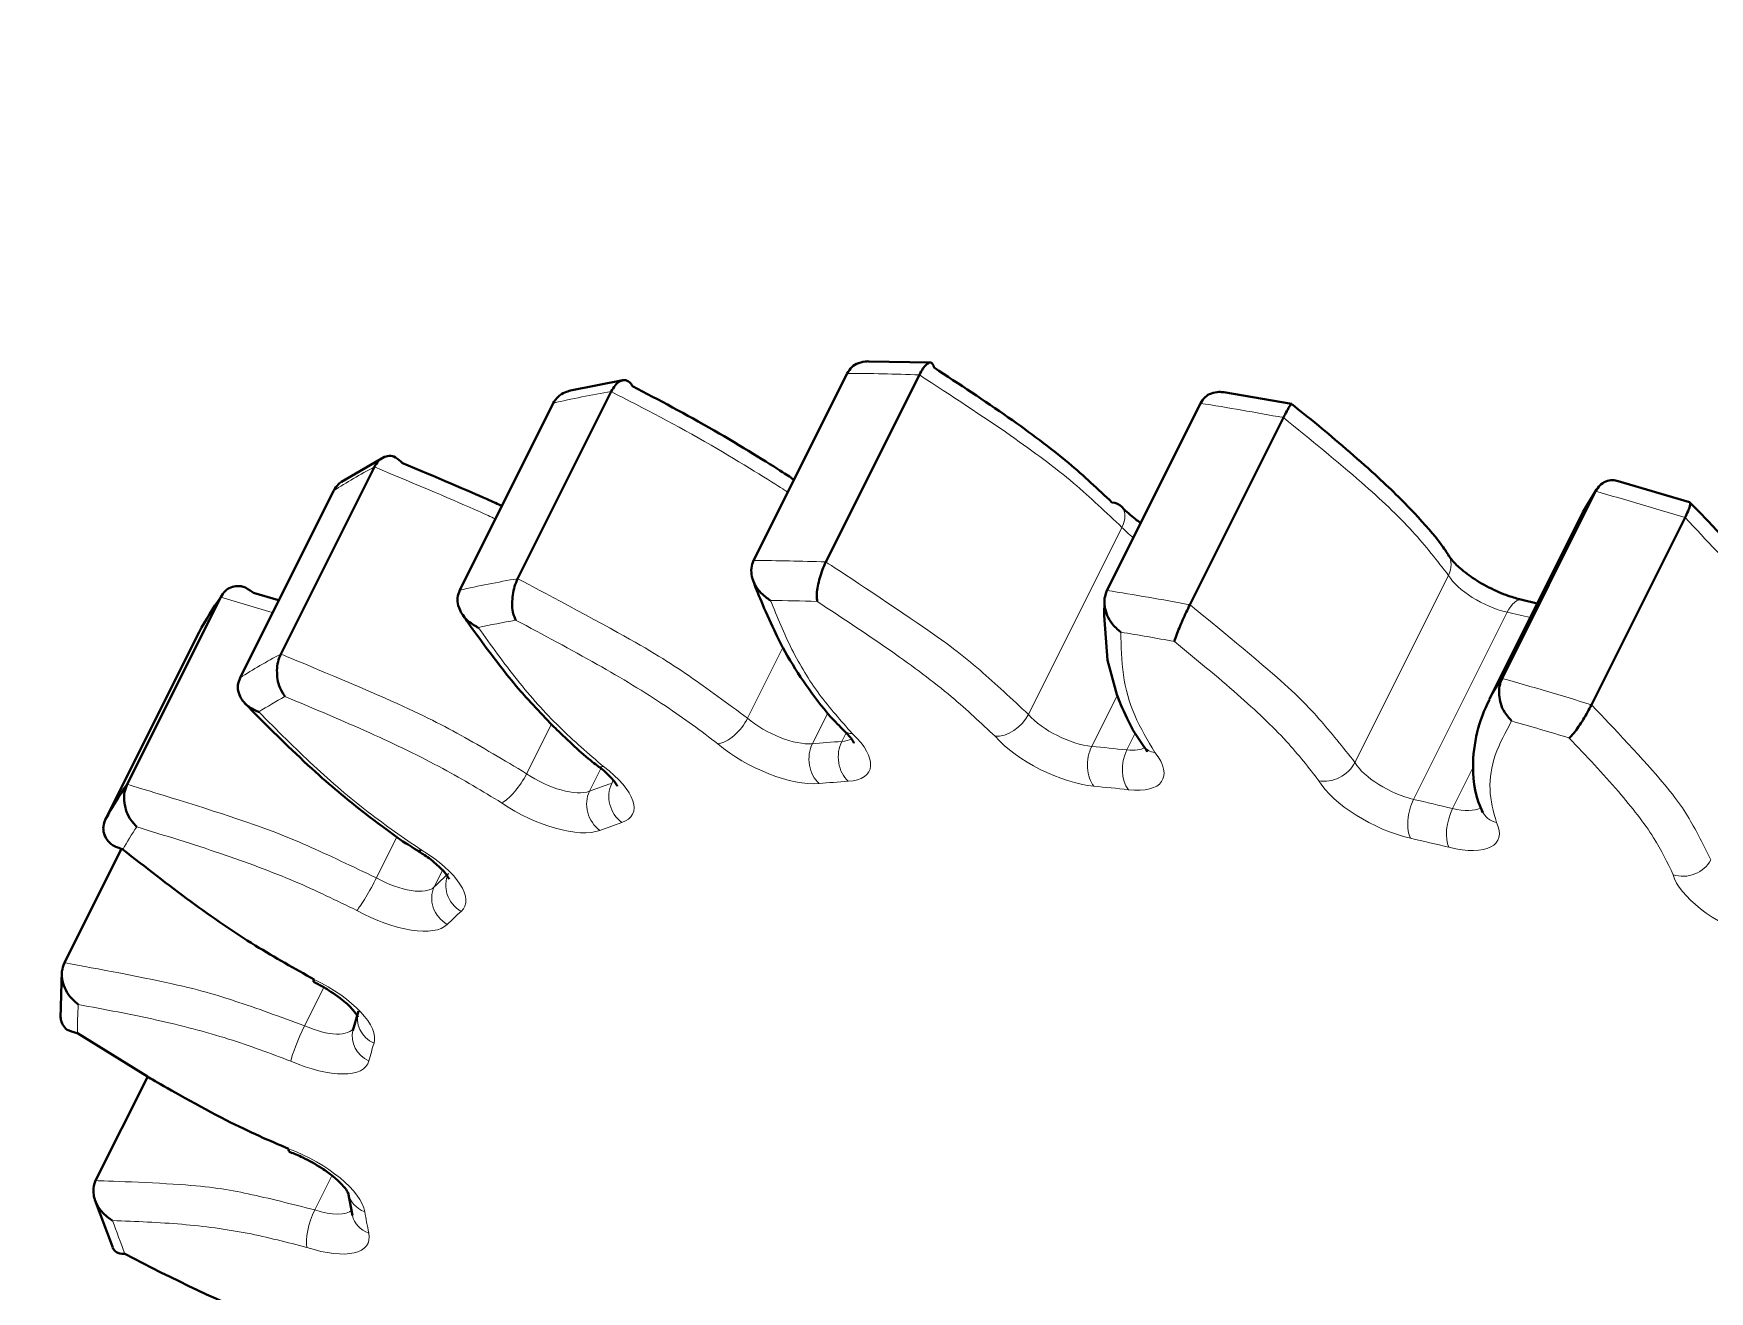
# Model space of a CAD drawing. Header units: inches. Extents: x 0 to 11, y 0 to 8.5.
# Drawn here: x 3.7422 to 3.8885, y 5.534 to 5.6438 of the extents above; entities that cross this region are included whole.
import ezdxf

# ---------------------------------------------------------------- set-up
doc = ezdxf.new("R2010")
doc.units = ezdxf.units.IN
doc.header["$LTSCALE"] = 0.5
doc.header["$MEASUREMENT"] = 0
doc.linetypes.add('ONS_PHANTOM', pattern=[0.49999999999999994, 0.25, -0.05, 0.05, -0.05, 0.05, -0.05])
for name, color, linetype, lineweight in [('EXPLODE_LINES', 7, 'ONS_PHANTOM', 13), ('TANGENT_LINES', 7, 'Continuous', 15), ('Visible', 7, 'Continuous', 40)]:
    doc.layers.add(name, color=color, linetype=linetype, lineweight=lineweight)

msp = doc.modelspace()

# ---------------------------------------------------------------- linework, layer by layer
at = {"layer": 'EXPLODE_LINES'}
msp.add_line((3.680333635803833, 5.466133202560358), (3.923802710029219, 5.953071351011131), dxfattribs=at)
at = {"layer": 'TANGENT_LINES'}
for p, q in [((3.837243021091065, 5.600696872837627), (3.829078055281788, 5.584366941219072)), ((3.865744887737464, 5.596505563970325), (3.857579921928187, 5.580175632351771)), ((3.763048744789748, 5.593279802483633), (3.758567043307984, 5.59460673975767)), ((3.862705979818173, 5.576960754532806), (3.870870945627451, 5.59329068615136)), ((3.807651525557808, 5.590208383415294), (3.804565453234289, 5.584036238768254)), ((3.869293831931239, 5.585641155924241), (3.870424380298624, 5.587516031488888)), ((3.834604509577656, 5.581579904784522), (3.836859862035423, 5.586090609700054)), ((3.810215184441181, 5.581816797362597), (3.811555548144586, 5.584497524769407)), ((3.787431408698773, 5.583520365182514), (3.785271280008065, 5.579200107801095)), ((3.81315838315853, 5.58276494655295), (3.812783148499497, 5.582014477234883)), ((3.838392029376125, 5.582725310923608), (3.837664446540285, 5.581270145251929)), ((3.790760987012044, 5.57765955348399), (3.791759585211839, 5.57965674988358)), ((3.792840645367269, 5.578619631550903), (3.792708209725277, 5.578354760266919)), ((3.867912558944007, 5.579775302782502), (3.866104451668626, 5.576159088231742)), ((3.773951202434761, 5.573677404959475), (3.772163026014129, 5.570101052118211)), ((3.777217431982996, 5.569316634715913), (3.777939738662713, 5.570761248075346)), ((3.767575227210236, 5.560549803100285), (3.765897993843039, 5.55719533636589)), ((3.768275682212698, 5.544100794710224), (3.76679033836835, 5.541130107021528))]:
    msp.add_line(p, q, dxfattribs=at)
for centre, major_axis, ratio, start_param, end_param in [((3.916798912643274, 5.510516682202664), (0.1605177369562349, -0.08025886847811749), 0.4082482904638632, 2.407633025682119, 2.456351327985231), ((3.916798912643274, 5.510516682202664), (0.1605177369562349, -0.08025886847811749), 0.4082482904638632, 2.632032500938536, 2.680750803241647), ((3.916798912643274, 5.510516682202664), (0.1605177369562349, -0.08025886847811749), 0.4082482904638632, 2.183233550425709, 2.231951852728817), ((3.916798912643274, 5.510516682202664), (0.1605177369562349, -0.08025886847811749), 0.4082482904638632, 2.856431976194951, 2.905150278498059), ((3.916798912643274, 5.510516682202664), (0.1605177369562349, -0.08025886847811749), 0.4082482904638632, 1.958834075169293, 2.007552377472405), ((3.835347578861235, 5.600832352611523), (-0.001872569059629679, -0.001656346919252614), 0.6411725944351974, 2.131746733512354, 3.13342094512748), ((3.863614127367812, 5.59695741030604), (-0.002147224838610203, -0.00128040052032768), 0.7696896202820867, 2.26460290176494, 3.172440587728379), ((3.907613326107838, 5.492145509131791), (0.1582816689787351, -0.07914083448936758), 0.4082482904638632, 2.416057483666517, 2.447926870000849), ((3.916798912643274, 5.510516682202664), (0.1364400764128, -0.06822003820640003), 0.4082482904638631, 2.092990088321178, 2.108262237877032), ((3.907613326107838, 5.492145509131791), (0.1582816689787351, -0.07914083448936758), 0.4082482904638632, 2.640456958922932, 2.672326345257267), ((3.907613326107838, 5.492145509131791), (0.1582816689787351, -0.07914083448936758), 0.4082482904638632, 2.191658008410104, 2.223527394744437), ((3.907613326107838, 5.492145509131791), (0.1582816689787351, -0.07914083448936758), 0.4082482904638632, 2.864856434179347, 2.896725820513679), ((3.827182613051957, 5.584502420992968), (-0.001872569059629672, -0.001656346919252619), 0.6411725944351805, 0.5609504067173015, 2.131746733511652), ((3.832447671979644, 5.58412609246032), (0.003975163091728432, -0.001987581545864217), 0.4082482904638632, 10.21685356762963, 11.75743967390288), ((3.803000374532362, 5.583848558458754), (-0.001631852185801354, -0.001893953126055485), 0.4805044973997258, 0.4842102810029299, 2.055006607798174), ((3.80734776716846, 5.584369886871476), (0.003975163091728432, -0.001987581545864217), 0.4082482904638632, 10.441253042886, 11.98183914915924), ((3.907613326107838, 5.492145509131791), (0.1582816689787351, -0.07914083448936758), 0.4082482904638632, 1.96725853315369, 1.999127919488024), ((3.809990548510772, 5.584573326119988), (0.003975163091728432, -0.001987581545864217), 0.4082482904638632, 11.9561006013031, 12.31027988797911), ((3.835596759790005, 5.583807308125824), (0.003975163091728432, -0.001987581545864217), 0.4082482904638632, 11.73170112604666, 12.32309414618487), ((3.855449161558535, 5.580627478687485), (-0.002147224838610257, -0.001280400520327588), 0.7696896202820851, 0.6938065749694631, 2.264602901764611), ((3.861367874738204, 5.579372363893503), (0.003975163091728432, -0.001987581545864217), 0.4082482904638632, 9.992454092373071, 11.53304019864631), ((3.784115044415354, 5.578698678482602), (-0.001416856732558006, -0.002059737119004524), 0.2957418984526031, 0.441576462438969, 2.012372789234026), ((3.78732677433996, 5.580091522257203), (0.003975163091728432, -0.001987581545864217), 0.4082482904638632, 10.66565251814244, 12.20623862441551), ((3.907613326107838, 5.49214550913179), (0.1342040084353002, -0.06710200421765011), 0.4082482904638631, 2.531322640533912, 2.55706118838985), ((3.907613326107838, 5.49214550913179), (0.1342040084353002, -0.06710200421765011), 0.4082482904638631, 2.306923165277499, 2.332661713133437), ((3.864865360604358, 5.578547341153659), (0.003975163091728432, -0.001987581545864217), 0.4082482904638632, 11.50730165079034, 12.30864102008286), ((3.907613326107838, 5.492145509131791), (0.1582816689787351, -0.07914083448936758), 0.4082482904638632, 3.089255909435761, 3.12112529577009), ((3.907613326107838, 5.49214550913179), (0.1342040084353002, -0.06710200421765011), 0.4082482904638631, 2.755722115790326, 2.781460663646263), ((3.907613326107837, 5.49214550913179), (0.1342040084353002, -0.06710200421765011), 0.4082482904638631, 2.082523690021076, 2.108262237877018), ((3.886382617279147, 5.572418037329852), (-0.002418858768263019, -0.0006317612359088779), 0.8596111946240678, 0.9256312558954777, 2.496427582691369), ((3.771473612011274, 5.56931101755054), (-0.001213587373971287, -0.002185681972688955), 0.09614956580643975, 0.4226169373794885, 1.993413264174659), ((3.77338862967495, 5.571505533684153), (0.003975163091728432, -0.001987581545864217), 0.4082482904638632, 10.89005199339866, 12.43063809967201), ((3.907613326107838, 5.49214550913179), (0.1342040084353002, -0.06710200421765011), 0.4082482904638631, 2.980121591046736, 3.005860138902673), ((3.907613326107838, 5.492145509131791), (0.1582816689787351, -0.07914083448936758), 0.4082482904638632, 9.596840691871758, 9.628710078206087), ((3.766232249947558, 5.559042458471346), (0.003975163091728432, -0.001987581545864217), 0.4082482904638632, 11.11445146865527, 12.56763115526476), ((3.907613326107838, 5.49214550913179), (0.1342040084353002, -0.06710200421765011), 0.4082482904638631, 9.48770637348273, 9.513444921338671), ((3.766216485919755, 5.54332724725122), (0.003975163091728432, -0.001987581545864217), 0.4082482904638632, 11.33885094391173, 12.42207998651518), ((3.907613326107838, 5.49214550913179), (0.1342040084353002, -0.06710200421765011), 0.4082482904638631, 9.712105848739146, 9.737844396595086), ((3.907613326107838, 5.492145509131791), (0.1582816689787351, -0.07914083448936758), 0.4082482904638632, 9.821240167128169, 9.853109553462502)]:
    msp.add_ellipse(centre, major_axis=major_axis, ratio=ratio, start_param=start_param, end_param=end_param, dxfattribs=at)
at = {"layer": 'TANGENT_LINES', "extrusion": (0, 0, -1)}
for centre, major_axis, ratio, start_param, end_param in [((3.840612637788921, 5.600456024078874), (-0.003975163091728432, 0.001987581545864217), 0.4082482904638632, 11.42024144346058, 11.77429500749892), ((3.908633946833997, 5.49418675058411), (-0.1605177369562349, 0.08025886847811749), 0.4082482904638632, 0.6852413256045612, 0.7339596279076707), ((3.908633946833997, 5.49418675058411), (-0.1605177369562349, 0.08025886847811749), 0.4082482904638632, 0.460841850348147, 0.5095601526512572), ((3.869532840547481, 5.595702295512058), (-0.003975163091728432, 0.001987581545864217), 0.4082482904638632, 10.45810837648229, 11.99869448275542), ((3.908633946833997, 5.49418675058411), (-0.1605177369562349, 0.08025886847811749), 0.4082482904638632, 0.9096408008609743, 0.9583591031640869), ((3.871623642774915, 5.591934132384568), (-0.0005577010454004828, -0.002437000111604267), 0.4673541614375159, 2.050800267821989, 3.142074593614126), ((3.908633946833997, 5.49418675058411), (-0.1605177369562349, 0.08025886847811749), 0.4082482904638632, 0.2364423750917308, 0.2851606773948444), ((3.908633946833997, 5.49418675058411), (-0.1605177369562349, 0.08025886847811749), 0.4082482904638632, 1.134040276117387, 1.182758578420499), ((3.814718842674326, 5.58475063700545), (0.00172051124426512, 0.001813791900510444), 0.5455139263581313, 2.632814356583593, 3.143376647144237), ((3.8063271464423, 5.582328645419158), (-0.006211231069228223, 0.003105615534614112), 0.4082482904638632, 10.00930942596939, 11.5498955322424), ((3.811828134600384, 5.580380659633714), (0.0002226538882741424, -0.002490065309592584), 0.7613076251534835, 0.6810807496593535, 2.251877076454474), ((3.908633946833997, 5.49418675058411), (-0.1364400764128, 0.06822003820640003), 0.4082482904638631, 0.5845314651999413, 0.6102700130558772), ((3.81435401320735, 5.580575099800747), (0.0001617836708413695, -0.002494759716655914), 0.7480916159519825, 0.662647970028843, 2.2334442968243), ((3.808969927784612, 5.582532084667669), (-0.006211231069228223, 0.003105615534614112), 0.4082482904638632, 2.211276560372512, 3.751862666645613), ((3.831427051253484, 5.582084851008), (-0.006211231069228223, 0.003105615534614112), 0.4082482904638632, 10.23370890122571, 11.77429500749887), ((3.835817751745158, 5.580147649404005), (-0.0002302972819016832, -0.002489370033150696), 0.6301295568824895, 0.5536096827999255, 2.12440600959488), ((3.908633946833997, 5.49418675058411), (-0.1364400764128, 0.06822003820640003), 0.4082482904638631, 0.8089309404563539, 0.8346694883122878), ((3.841146116044486, 5.583088885938769), (0.001974190726861396, 0.001533809301697729), 0.6947105081043377, 2.538039267700738, 3.161970684462577), ((3.793000864782055, 5.58187113664511), (0.001497245923994024, 0.002002062597194026), 0.3689629984765468, 2.686841005349457, 3.13380627012359), ((3.838827540487154, 5.579842966410431), (-0.0002728928132641914, -0.002485061269359119), 0.6129222212572385, 0.5429643777552423, 2.113760704549958), ((3.834576139063846, 5.581766066673505), (-0.006211231069228223, 0.003105615534614112), 0.4082482904638632, 8.718861342808555, 10.2594474490817), ((3.788310108396265, 5.578765742342994), (-0.006211231069228223, 0.003105615534614112), 0.4082482904638632, 1.986877085116062, 3.527463191389287), ((3.860347254012044, 5.577331122441184), (-0.006211231069228223, 0.003105615534614112), 0.4082482904638632, 10.45810837648209, 11.99869448275532), ((3.792692765106873, 5.576291547349254), (0.0008856304824574497, -0.002337874814557483), 0.8543105501554926, 0.9034244500055053, 2.474220776800681), ((3.908633946833997, 5.49418675058411), (-0.1364400764128, 0.06822003820640003), 0.4082482904638631, 0.360131989943529, 0.385870537799462), ((3.794608075478303, 5.576975360635009), (0.0007964269912174188, -0.002369747675947878), 0.8457485732643519, 0.8712111376612375, 2.442007464456134), ((3.863458676965638, 5.575604200766014), (-0.0005577010454004828, -0.002437000111604267), 0.4673541614375159, 0.4800039410272914, 2.050800267822345), ((3.908633946833997, 5.49418675058411), (-0.1364400764128, 0.06822003820640003), 0.4082482904638631, 1.033330415712768, 1.059068963568704), ((3.7863061536138, 5.578050280804884), (-0.006211231069228223, 0.003105615534614112), 0.4082482904638632, 9.784909950712947, 11.32549605698605), ((3.866801452467357, 5.574815672689375), (-0.0005900288452291334, -0.002429375632091006), 0.4470183470483399, 0.4739289015454489, 2.044725228340222), ((3.870957511055072, 5.576969210582416), (0.002257677007714408, 0.001073729262355144), 0.8090714041157591, 2.373670556493135, 3.142496905700941), ((3.863844739878199, 5.576506099701341), (-0.006211231069228223, 0.003105615534614112), 0.4082482904638632, 8.94326081806508, 10.48384692433802), ((3.773632650510829, 5.570655899830514), (-0.006211231069228223, 0.003105615534614112), 0.4082482904638632, 1.762477609859826, 3.303063716132764), ((3.908633946833997, 5.49418675058411), (-0.1364400764128, 0.06822003820640003), 0.4082482904638631, 0.1357325146871127, 0.1614710625430488), ((3.780579871069605, 5.56922425486619), (0.001662527723013801, -0.001867083707338949), 0.9009961655747583, 1.22568935373672, 2.796485680531449), ((3.891637574991416, 5.568305831518892), (-0.006211231069228223, 0.003105615534614112), 0.4082482904638632, 10.68250785173858, 12.22309395801161), ((3.779371170593373, 5.568085357715217), (0.001765859022030996, -0.001769672826912291), 0.9044747768825129, 1.276977859696082, 2.847774186490994), ((3.772368008948791, 5.569464292231834), (-0.006211231069228223, 0.003105615534614112), 0.4082482904638632, 9.56051047545646, 11.10109658172964), ((3.765673543154407, 5.558609218497559), (-0.006211231069228223, 0.003105615534614112), 0.4082482904638632, 1.538078134603437, 3.078664240876487), ((3.772972832726988, 5.557710455303335), (0.002380444861292712, -0.0007638601065281028), 0.9110640479109033, 1.710499667724724, 3.141824629867292), ((3.765709971526884, 5.556156312181162), (-0.001007802970116908, -0.002287866511277163), 0.1082641075548881, 0.4231800925343032, 1.993976419329111), ((3.772531351434925, 5.556173583345915), (0.002422753436957482, -0.0006166569416707399), 0.909284861538886, 1.766273523654039, 3.141537283085523), ((3.765211629221398, 5.557001217019026), (-0.006211231069228223, 0.003105615534614112), 0.4082482904638632, 9.336111000200017, 10.87669710647315), ((3.764831889204187, 5.543229769248724), (-0.006211231069228223, 0.003105615534614112), 0.4082482904638632, 1.313678659346928, 2.85426476562), ((3.772168409117175, 5.543011311933968), (0.002466903765705064, 0.0004054452006747373), 0.8754473746126373, 2.135613680469341, 3.137287892085308), ((3.767113135962941, 5.539894194230953), (-0.0007834516436801091, -0.002374068980045638), 0.3072489664918599, 0.4433847150348114, 2.014181041829307), ((3.772516284724731, 5.541153530347464), (0.002446749448629616, 0.0005132417906120668), 0.8684996063947763, 2.173869956995106, 3.141374632291367), ((3.765195865193595, 5.541286005798901), (-0.006211231069228223, 0.003105615534614112), 0.4082482904638632, 9.111711524943594, 10.65229763121668)]:
    msp.add_ellipse(centre, major_axis=major_axis, ratio=ratio, start_param=start_param, end_param=end_param, dxfattribs=at)
at = {"layer": 'TANGENT_LINES'}
for points, knots in [([(3.837243021091064, 5.600696872837627), (3.835877987051454, 5.601993401979461), (3.83301490157274, 5.60471280211968), (3.827454266533869, 5.60885557638722), (3.822329289819291, 5.612197163741055), (3.819556851050409, 5.614004849286832)], [0, 0, 0, 0, 0.2949179251462329, 0.6185744856150983, 1, 1, 1, 1]), ([(3.808082702746951, 5.603756984791322), (3.807976949014679, 5.603828087587547), (3.807483612317907, 5.604159779130413), (3.800794066963801, 5.60835920946813), (3.795502246534904, 5.6110811581261), (3.792656300528679, 5.61254502467569)], [0, 0, 0, 0, 0.1119897005014113, 0.5224272253186986, 1, 1, 1, 1]), ([(3.865744887737464, 5.596505563970325), (3.864749720924477, 5.597787046965025), (3.862640728551699, 5.600502810620321), (3.858087561189874, 5.604789297821492), (3.853714205895696, 5.608341608121018), (3.851333524587893, 5.610275345071422)], [0, 0, 0, 0, 0.2893180268313436, 0.6131328978536841, 1, 1, 1, 1]), ([(3.782538772205341, 5.601438158326476), (3.782143155931445, 5.601628861285316), (3.780786157661579, 5.602282989040617), (3.775632178459187, 5.604440533921125), (3.771980778952779, 5.605969072939693)], [0, 0, 0, 0, 0.2915377879845234, 1, 1, 1, 1]), ([(3.896806816375683, 5.588002413512892), (3.896234174895143, 5.589204511534711), (3.895007754118864, 5.591779033358896), (3.891677630126082, 5.596001435042701), (3.888263776198714, 5.599581543497631), (3.886392906042127, 5.601543524943873)], [0, 0, 0, 0, 0.2836081472410248, 0.6074008536205306, 1, 1, 1, 1]), ([(3.811391885241132, 5.597674917668278), (3.811391952270945, 5.597674878204796), (3.811400646506516, 5.597669759515237), (3.820353438259016, 5.591831584758123), (3.824627951118394, 5.588527653803997), (3.827641354252756, 5.58571021315896), (3.829078055281787, 5.584366941219073)], [0, 0, 0, 0, 0.002954706694521368, 0.3832461231331272, 0.7059500869800598, 1, 1, 1, 1]), ([(3.784491334719402, 5.596215093057135), (3.784491406983274, 5.596215058977845), (3.784500836739185, 5.596210611950833), (3.79432025638839, 5.591050047736295), (3.799189470778018, 5.588007859044684), (3.802818721494064, 5.585326673633582), (3.804565453234289, 5.584036238768255)], [0, 0, 0, 0, 0.002898177409459436, 0.3781849060978679, 0.700724957835574, 1, 1, 1, 1]), ([(3.80656653138273, 5.594311798228005), (3.807154043804654, 5.592872701240336), (3.808324371851148, 5.59000601195268), (3.81071138707885, 5.586062135405562), (3.812706337912863, 5.583822791264528), (3.813698221948166, 5.582709395553131)], [0, 0, 0, 0, 0.3363660326218237, 0.670043027475205, 1, 1, 1, 1]), ([(3.826161992325797, 5.582461179540649), (3.824951999678728, 5.583608088864416), (3.822372771304885, 5.586052848406759), (3.817069772633627, 5.589993185814226), (3.812839710510424, 5.592778467283082), (3.810634033287867, 5.59423079391927)], [0, 0, 0, 0, 0.2972162563823428, 0.6335481488138863, 1, 1, 1, 1]), ([(3.843168558778616, 5.593945413452867), (3.843168617397702, 5.593945370771314), (3.843176172464619, 5.593939869798528), (3.850824053063692, 5.587726894185703), (3.854293172865473, 5.584321239497517), (3.856526218366582, 5.581504678449035), (3.857579921928187, 5.580175632351771)], [0, 0, 0, 0, 0.003015958694065523, 0.3887090595339725, 0.7115511346159858, 1, 1, 1, 1]), ([(3.78105306826379, 5.591953674280807), (3.782170364075233, 5.590399110005329), (3.784382200457304, 5.587321642259051), (3.788045683524296, 5.583205316769552), (3.790682349329995, 5.580943346574967), (3.791980244055895, 5.579829895192791)], [0, 0, 0, 0, 0.3413719146482517, 0.6757913284044017, 1, 1, 1, 1]), ([(3.801979753806202, 5.581807317006436), (3.800505717590469, 5.582909948365181), (3.797392987382613, 5.585238380938184), (3.791386625138327, 5.58884565050182), (3.786730509190587, 5.591317416689745), (3.784316368511426, 5.592598998027199)], [0, 0, 0, 0, 0.3022261374357114, 0.638212560559392, 1, 1, 1, 1]), ([(3.837146902723857, 5.591546877830647), (3.837172084877682, 5.590299573734973), (3.837222251837271, 5.587814740444008), (3.838206742347041, 5.584220077292763), (3.839485159161421, 5.582106365156403), (3.840125495318326, 5.581047644486449)], [0, 0, 0, 0, 0.3346906744185966, 0.666758437542348, 1, 1, 1, 1]), ([(3.854428540832375, 5.578586237235166), (3.853544843052811, 5.579720717069123), (3.851641709156209, 5.582163935867391), (3.84729971576878, 5.586240388218082), (3.843701973159031, 5.589194119055054), (3.841814644756563, 5.590743607361071)], [0, 0, 0, 0, 0.2918407275977844, 0.6285089698594511, 1, 1, 1, 1]), ([(3.763815813143502, 5.589639141321139), (3.763815887126955, 5.589639114547921), (3.763825599099403, 5.589635599968103), (3.774025860711328, 5.585422994796895), (3.77924830335927, 5.5827899410109), (3.7833026660404, 5.580373447199618), (3.785271280008064, 5.579200107801095)], [0, 0, 0, 0, 0.002844002852409311, 0.3733385781836633, 0.6957217385297838, 1, 1, 1, 1]), ([(3.783094423689194, 5.576657437030283), (3.781431213701074, 5.577661591274683), (3.777949653947453, 5.579763564584549), (3.771535641115266, 5.582856237843115), (3.766683343787704, 5.584884302850037), (3.764181328032128, 5.585930044744672)], [0, 0, 0, 0, 0.3070181303538277, 0.6426740904076056, 1, 1, 1, 1]), ([(3.761885864942764, 5.584590752170437), (3.763474309984975, 5.582999473639301), (3.766597660191057, 5.5798705519605), (3.7713571547427, 5.575779430731237), (3.77451905376704, 5.573610812108095), (3.776060591739409, 5.572553533577242)], [0, 0, 0, 0, 0.3465504716383319, 0.6814201676772275, 1, 1, 1, 1]), ([(3.878227940232851, 5.585213593325318), (3.878227987800481, 5.58521354970697), (3.878234076269357, 5.58520796673063), (3.884210709700181, 5.578939149459549), (3.886705618229392, 5.575593011920106), (3.88802554785207, 5.572920386523512), (3.888641850566406, 5.571672481894337)], [0, 0, 0, 0, 0.003081842740484523, 0.3944636965101472, 0.717262450165692, 1, 1, 1, 1]), ([(3.871260754775616, 5.583797557742759), (3.870725186695382, 5.582813545845998), (3.869678541371111, 5.580890519644884), (3.869152704459336, 5.577812128930693), (3.869676487635509, 5.575885705056512), (3.869936890328912, 5.574927969130096)], [0, 0, 0, 0, 0.3450949088049158, 0.6744090733944113, 1, 1, 1, 1]), ([(3.885361996552987, 5.570376795877533), (3.884851547247402, 5.571441921731337), (3.883740652416735, 5.573759963487992), (3.880564643946905, 5.57777381612442), (3.877770153330154, 5.580744038516471), (3.876294676859576, 5.582312300447853)], [0, 0, 0, 0, 0.2863565335613068, 0.6231999718301139, 1, 1, 1, 1]), ([(3.750402077498707, 5.578276808139115), (3.75040214953727, 5.57827679025879), (3.750411665171518, 5.578274428431583), (3.760484635611212, 5.575234373325002), (3.76580124650962, 5.573136511023729), (3.770071598577662, 5.571098955618759), (3.772163026014128, 5.570101052118211)], [0, 0, 0, 0, 0.002789542033650299, 0.3684729469324006, 0.6907062966680493, 1, 1, 1, 1]), ([(3.770452991285114, 5.567269776098222), (3.76868456311598, 5.568126363776178), (3.765014344255085, 5.569904137002436), (3.758510246749698, 5.572326345083643), (3.753703251865431, 5.573801823083108), (3.75123856685621, 5.574558343236399)], [0, 0, 0, 0, 0.3118167763755668, 0.6471485999671889, 1, 1, 1, 1]), ([(3.744922748501129, 5.562697848341783), (3.744922814947094, 5.562697840542812), (3.744931651000253, 5.562696803427611), (3.754371723740681, 5.56099779635225), (3.759520250105531, 5.559532643795014), (3.763788861199339, 5.557968288619856), (3.765897993843039, 5.55719533636589)], [0, 0, 0, 0, 0.002732411926706787, 0.3633589629484815, 0.6854338884346334, 1, 1, 1, 1]), ([(3.764689350800724, 5.554115070728843), (3.762904601118953, 5.554782606742161), (3.759232959268313, 5.556155882327157), (3.752961257263006, 5.557785605152717), (3.748440842225925, 5.558625884120446), (3.746137089073299, 5.559054118100095)], [0, 0, 0, 0, 0.3168568457203297, 0.6518476329149295, 1, 1, 1, 1]), ([(3.747652582586392, 5.54368345602545), (3.747652639925582, 5.543683459052622), (3.747660320030842, 5.543683864516989), (3.75598692359597, 5.543431055968174), (3.76071778257642, 5.542662050880819), (3.764769444133368, 5.541639924735788), (3.76679033836835, 5.541130107021528)], [0, 0, 0, 0, 0.00267163307158006, 0.3578429198861158, 0.6797038639790403, 1, 1, 1, 1]), ([(3.766092515236781, 5.537852952778634), (3.764380745031569, 5.538299744170526), (3.760892149095301, 5.539210307182647), (3.755162898229867, 5.539965499603553), (3.751159506764725, 5.540117740638896), (3.749132704081345, 5.540194815924099)], [0, 0, 0, 0, 0.3223332326418947, 0.65691668314767, 1, 1, 1, 1])]:
    msp.add_open_spline(points, degree=3, knots=knots, dxfattribs=at)
at = {"layer": 'Visible'}
for p, q in [((3.82051143987359, 5.615079856752804), (3.815154559190279, 5.615186174876087)), ((3.793673654683721, 5.61353841916655), (3.789097748711614, 5.612632813218132)), ((3.805086464861176, 5.597800490128), (3.813251430670453, 5.614130421746554)), ((3.811391885241132, 5.597674917668278), (3.81955685105041, 5.614004849286832)), ((3.784491334719402, 5.596215093057135), (3.792656300528679, 5.61254502467569)), ((3.852042514275694, 5.611465741698707), (3.846133936273071, 5.612482379551495)), ((3.779432583582401, 5.595214715528846), (3.787597549391679, 5.611544647147401)), ((3.835932649262697, 5.595190639173125), (3.844097615071974, 5.611520570791679)), ((3.843168558778616, 5.593945413452867), (3.851333524587893, 5.610275345071422)), ((3.772857173530243, 5.606863985936055), (3.769110695032186, 5.604677821894565)), ((3.763815813143502, 5.589639141321139), (3.771980778952779, 5.605969072939693)), ((3.886784088350009, 5.602900014549033), (3.880553735842727, 5.604738197531054)), ((3.760257398154971, 5.587562976911321), (3.768422363964249, 5.603892908529875)), ((3.870424380298624, 5.587516031488888), (3.878589346107902, 5.603845963107442)), ((3.878589346107902, 5.603845963107442), (3.877482411512896, 5.602018564087432)), ((3.87874230738024, 5.604071870299789), (3.878455465159397, 5.603639021797405)), ((3.877482472246724, 5.602018685556711), (3.869317506437447, 5.585688753938157)), ((3.886850568253278, 5.602810271826718), (3.886796145067146, 5.602896235661074)), ((3.887908865109335, 5.601749575778973), (3.886821876131642, 5.602863931560256)), ((3.878227940232851, 5.585213593325318), (3.886392906042128, 5.601543524943873)), ((3.750402077498707, 5.578276808139115), (3.758567043307984, 5.59460673975767)), ((3.761444774117807, 5.594970757759592), (3.763600393261451, 5.594328751687567)), ((3.835732304642582, 5.594347952195937), (3.835677307589465, 5.592994401012658)), ((3.873499492898019, 5.594065832999789), (3.872181343820315, 5.594371132496173)), ((3.748522432444819, 5.575228964400584), (3.756687398254096, 5.591558896019139)), ((3.785358718331223, 5.585718929847858), (3.787426559342448, 5.583519133939846)), ((3.760706234144899, 5.585337263732185), (3.761607743131703, 5.58440007205452)), ((3.838212036992107, 5.58297177179354), (3.839218653608651, 5.581494934303602)), ((3.79150361885806, 5.579869074047916), (3.791781288553542, 5.579654305635128)), ((3.868699834047357, 5.57589548132006), (3.868723614343658, 5.575839109914403)), ((3.744922748501129, 5.562697848341783), (3.749878830683168, 5.57261001270586)), ((3.777975385926831, 5.570742468841791), (3.778312904390524, 5.570331649403943)), ((3.744713075098207, 5.561965518982956), (3.744599343895524, 5.55785021493972)), ((3.76667010485361, 5.561035613183196), (3.767580345311713, 5.56055490063232)), ((3.770592387865694, 5.558474315409863), (3.770108597997967, 5.556790240287586)), ((3.746068309416563, 5.556559791962562), (3.752184528618429, 5.552762668884095)), ((3.747652582586392, 5.54368345602545), (3.752197945677045, 5.552774182206757)), ((3.74758809135108, 5.54201064551579), (3.749139550613511, 5.53783944475797)), ((3.76970150535147, 5.542605866733294), (3.770069535276101, 5.540640288556852))]:
    msp.add_line(p, q, dxfattribs=at)
at = {"layer": 'Visible', "flags": 128}
msp.add_lwpolyline([(3.835677307589465, 5.592994401012658), (3.835677307589465, 5.592994401012658), (3.835994617527315, 5.589096018847654), (3.836797977477608, 5.586108566365171)], dxfattribs=at)
at = {"layer": 'Visible'}
for centre, radius, start, end in [((3.83996360022513, 5.608038669894158), 0.03692191669039034, 208.8676470723126, 219.5791512093813), ((3.880540790656036, 5.579806165205475), 0.01265084075255423, 152.4457939590354, 180.0307169583056), ((3.876513579729963, 5.579550305123385), 0.008626135165871638, 178.3453627178441, 205.6427936722133), ((3.822593068584593, 5.674084067259269), 0.154757083833057, 242.114033204717, 247.3529541767944)]:
    msp.add_arc(centre, radius, start, end, dxfattribs=at)
for centre, major_axis, ratio, start_param, end_param in [((3.835347578861235, 5.600832352611523), (-0.001872569059629679, -0.001656346919252614), 0.6411725944351974, 9.416606252307066, 9.985728367486345), ((3.863614127367812, 5.59695741030604), (-0.002147224838610203, -0.00128040052032768), 0.7696896202820867, 9.455625894907966, 9.49141453584157), ((3.916798912643274, 5.510516682202664), (0.1605177369562349, -0.08025886847811749), 0.4082482904638632, 3.080831451451364, 3.129549753754471), ((3.767758163566696, 5.563286419313648), (0.001088058713085258, 0.002250806130451766), 0.02986215803375558, 2.720858774915408, 3.144591545015223), ((3.765499214686888, 5.548513117672546), (0.000872990709187431, 0.002342624003478243), 0.2321376279662118, 2.708462862942257, 3.133500350781458)]:
    msp.add_ellipse(centre, major_axis=major_axis, ratio=ratio, start_param=start_param, end_param=end_param, dxfattribs=at)
at = {"layer": 'Visible', "extrusion": (0, 0, -1)}
for centre, major_axis, ratio, start_param, end_param in [((3.908633946833997, 5.49418675058411), (-0.1605177369562349, 0.08025886847811749), 0.4082482904638632, 0.01204289983531913, 0.06076120213842975), ((3.870957511055072, 5.576969210582416), (0.002257677007714408, 0.001073729262355144), 0.8090714041157591, 9.425682212880526, 9.49610081920203), ((3.777081212465569, 5.574594775029562), (0.001291143471116739, 0.00214078222549437), 0.1739107251960268, 2.714127165276833, 3.137548970267585)]:
    msp.add_ellipse(centre, major_axis=major_axis, ratio=ratio, start_param=start_param, end_param=end_param, dxfattribs=at)
at = {"layer": 'Visible'}
for points, knots in [([(3.813251430670453, 5.614130421746554), (3.813380102756018, 5.614323661133793), (3.81363739868022, 5.614710067451163), (3.814205875193551, 5.615061657810918), (3.814949892677918, 5.615192051122978), (3.81510672085351, 5.615187619375249), (3.815160020187888, 5.615186113209642)], [0, 0, 0, 0, 0.280078053251853, 0.5600510883433756, 0.8504797746763729, 1, 1, 1, 1]), ([(3.819556851050409, 5.614004849286832), (3.819661173276503, 5.614194754438156), (3.8198557153569, 5.614548893192665), (3.820135274772743, 5.614909983456721), (3.820436143492282, 5.615084037811148), (3.820504876999775, 5.615080424362856), (3.82052779071451, 5.615079219746266)], [0, 0, 0, 0, 0.3406854422547543, 0.6353167218375989, 0.8784254011038173, 1, 1, 1, 1]), ([(3.82052779071451, 5.615079219746266), (3.820580431033306, 5.615073768060484), (3.8207119055638, 5.615060151922799), (3.820838789413127, 5.614663676157534), (3.82084002930623, 5.61464618794633), (3.820840240549464, 5.614643208442464)], [0, 0, 0, 0, 0.3564873908985293, 0.890363383374434, 1, 1, 1, 1]), ([(3.792656300528679, 5.61254502467569), (3.792762874416377, 5.612732700144869), (3.792964503549455, 5.613087766878084), (3.793350949030451, 5.613442067222844), (3.793582704496582, 5.613510086073723), (3.793686904476457, 5.613540668148058)], [0, 0, 0, 0, 0.3816027129308928, 0.7219613157642129, 1, 1, 1, 1]), ([(3.793686904476457, 5.613540668148058), (3.793707059590908, 5.61354417826658), (3.793774039187183, 5.613555843113339), (3.794197234575775, 5.613527398181509), (3.794510270813851, 5.613037633301422), (3.794520859940357, 5.613015068834052), (3.794522575773023, 5.613011412550392)], [0, 0, 0, 0, 0.1536932440729492, 0.5107543032565213, 0.9207239853149767, 1, 1, 1, 1]), ([(3.820840240549464, 5.614643208442464), (3.823045917772021, 5.613190881806275), (3.827275979895224, 5.610405600337419), (3.832578978566481, 5.606465262929953), (3.835158206940325, 5.604020503387609), (3.836368199587394, 5.602873594063842)], [0, 0, 0, 0, 0.366451851186116, 0.7027837436176607, 1, 1, 1, 1]), ([(3.787597549391678, 5.611544647147401), (3.787722242468428, 5.611739063389849), (3.78797321218497, 5.612130364900167), (3.788605472645835, 5.612502784464365), (3.788946331982403, 5.61259267238751), (3.789102379433605, 5.612633823618519)], [0, 0, 0, 0, 0.3487016515455189, 0.7018317049149597, 1, 1, 1, 1]), ([(3.794522575773023, 5.613011412550392), (3.796835684948591, 5.611802530080794), (3.801296942991338, 5.609470977079666), (3.807462904454935, 5.605634310420947), (3.808371226883158, 5.605016802304763), (3.808640995743476, 5.604833404366361)], [0, 0, 0, 0, 0.4308441828227279, 0.8309625399831547, 1, 1, 1, 1]), ([(3.844097615071974, 5.61152057079168), (3.844221196381503, 5.611711848419759), (3.844465887486575, 5.612090578297026), (3.845027052600463, 5.612426415809664), (3.845706874968936, 5.612541690765316), (3.846006054136112, 5.612500015290495), (3.846138505111957, 5.612481564950651)], [0, 0, 0, 0, 0.2643572554129358, 0.5234276057398666, 0.7890144582047746, 1, 1, 1, 1]), ([(3.851333524587893, 5.610275345071422), (3.85143140774806, 5.610467738031181), (3.851612499979455, 5.61082368148793), (3.851832838560056, 5.61119661928873), (3.851987966636346, 5.611441529342211), (3.85204804215792, 5.611452284411534), (3.852068266086718, 5.611455905016907)], [0, 0, 0, 0, 0.3534448046661462, 0.6539031662093117, 0.8834893557246564, 1, 1, 1, 1]), ([(3.865788523148171, 5.598192243302999), (3.865588210988487, 5.598519255124293), (3.86506001657886, 5.599381538353439), (3.86262793578106, 5.6021495627352), (3.859452088062862, 5.605293222425664), (3.854493429515973, 5.609529673224811), (3.852768700980846, 5.610889413759382), (3.852069204802573, 5.611440882171948)], [0, 0, 0, 0, 0.1204553844085998, 0.3176235569247987, 0.5487635216245306, 0.8169925378442235, 1, 1, 1, 1]), ([(3.771980778952779, 5.605969072939693), (3.772095395314651, 5.606162790926539), (3.772310252434371, 5.606525930080601), (3.772601503611237, 5.60671337135985), (3.772737385720853, 5.606800821363409)], [0, 0, 0, 0, 0.5334538693454278, 1, 1, 1, 1]), ([(3.772737385720853, 5.606800821363409), (3.772749315148043, 5.606808297231043), (3.772796544382969, 5.606837894587492), (3.773336629277951, 5.606987388350759), (3.773806948874935, 5.606888342541226), (3.774367405142373, 5.606372177675601), (3.774384786851142, 5.606346516829871), (3.774387535293724, 5.606342459267865)], [0, 0, 0, 0, 0.08943950639925721, 0.3540957492714796, 0.6319861279229338, 0.9418086558550743, 1, 1, 1, 1]), ([(3.774387535293724, 5.606342459267865), (3.777356021515452, 5.605083929366882), (3.781585247373461, 5.603290891837733), (3.782754036824746, 5.602731482861762), (3.783102455007452, 5.602564722066151)], [0, 0, 0, 0, 0.7018982483769427, 1, 1, 1, 1]), ([(3.768422363964248, 5.603892908529875), (3.768560622251515, 5.604100680465119), (3.768810542422387, 5.604476255763967), (3.769084375726529, 5.604658415644171), (3.769206721763778, 5.604739802893828)], [0, 0, 0, 0, 0.5532097980876611, 1, 1, 1, 1]), ([(3.878589346107902, 5.603845963107442), (3.878707968846211, 5.604035972765699), (3.878939759985978, 5.60440725533666), (3.879457626011304, 5.604736717203735), (3.880064865844863, 5.604850030547604), (3.880397884912532, 5.604773672270683), (3.880556613765075, 5.604737277172461)], [0, 0, 0, 0, 0.2646021586792119, 0.5170377688041271, 0.7698028484812286, 1, 1, 1, 1]), ([(3.878455465159397, 5.603639021797405), (3.878313791769929, 5.603418911328014), (3.87800771305545, 5.602943372980498), (3.877670826567253, 5.602322009525115), (3.877489873335408, 5.601988254004069)], [0, 0, 0, 0, 0.462865866739203, 1, 1, 1, 1]), ([(3.838865692149832, 5.601090114373365), (3.838806874948129, 5.601128064150418), (3.838617437851083, 5.601250291923765), (3.837520026646566, 5.602138147528154), (3.837300637394656, 5.602394609007476), (3.837220147920864, 5.602488699530776)], [0, 0, 0, 0, 0.2218440854809002, 0.7145103529807374, 1, 1, 1, 1]), ([(3.886392906042127, 5.601543524943873), (3.88648500154978, 5.601736474068259), (3.886655640902328, 5.602093980253949), (3.886822355681891, 5.602525624573894), (3.886841982848192, 5.602723650442989), (3.886850568253278, 5.602810271826718)], [0, 0, 0, 0, 0.3974597202549395, 0.7364340678198723, 1, 1, 1, 1]), ([(3.896965699256378, 5.58938257075775), (3.89676330966733, 5.589952105903689), (3.896366179652683, 5.591069651039832), (3.895481064038945, 5.592530635536512), (3.893292585763988, 5.595820701492176), (3.88936163040384, 5.60025625075789), (3.888296901199249, 5.601350706116857), (3.887908865109335, 5.601749575778973)], [0, 0, 0, 0, 0.156180391733404, 0.306458062135897, 0.5438144618583698, 0.8337450952479055, 1, 1, 1, 1]), ([(3.805049783030778, 5.596046002209234), (3.805011435565504, 5.596155142889455), (3.804920329891025, 5.596414438652911), (3.80483899233877, 5.597152069697496), (3.805004405353994, 5.597585480152524), (3.805086464861176, 5.597800490128)], [0, 0, 0, 0, 0.2680800095247833, 0.6369028541487556, 1, 1, 1, 1]), ([(3.810634033287867, 5.59423079391927), (3.810633208651303, 5.594234000473286), (3.810627329980322, 5.594256859362708), (3.810580478904577, 5.594936172229275), (3.810690204691709, 5.59555946855976), (3.810856283260097, 5.596299858717249), (3.811087310374378, 5.597009601337386), (3.811290835310345, 5.597454183206813), (3.811391885241132, 5.597674917668278)], [0, 0, 0, 0, 0.02946642276470779, 0.2100603003540512, 0.4051767302738652, 0.6034798213788075, 0.8031281208107784, 1, 1, 1, 1]), ([(3.872181343820315, 5.594371132496173), (3.871854885271858, 5.594454510355256), (3.871108298722136, 5.594645189350889), (3.869453831601196, 5.595317132838838), (3.867849617983123, 5.596249507444551), (3.866683385137363, 5.597144063519144), (3.865971603511896, 5.597907580299733), (3.865818800077557, 5.598147580515093), (3.865761352206422, 5.598237810826367)], [0, 0, 0, 0, 0.1577435811867884, 0.3607479006920278, 0.5700526507670788, 0.7564616845374419, 0.9084395071119966, 1, 1, 1, 1]), ([(3.784316368511426, 5.592598998027199), (3.784314132248526, 5.592602474708838), (3.784298717432374, 5.592626439873342), (3.784020423702622, 5.593356736118003), (3.784002014908686, 5.594032050804501), (3.78404653393122, 5.594808794096284), (3.784203131942306, 5.595544129779487), (3.784395811549015, 5.595992706097023), (3.784491334719402, 5.596215093057135)], [0, 0, 0, 0, 0.03212513038358261, 0.2214422010349072, 0.4177198438082874, 0.6133272413369815, 0.8083024537954585, 1, 1, 1, 1]), ([(3.80656653138273, 5.594311798228005), (3.806560555851063, 5.594314822993182), (3.806521462118809, 5.594334611920189), (3.805638858520161, 5.594949714742598), (3.805217251804845, 5.595647191120726), (3.805097705282327, 5.595931879887564), (3.805049783030778, 5.596046002209234)], [0, 0, 0, 0, 0.06561169472630453, 0.4292515158855205, 0.7712057879185571, 1, 1, 1, 1]), ([(3.805049979357293, 5.596094911819525), (3.805154031549548, 5.5957594760806), (3.80544526852098, 5.594820607935707), (3.807451319004881, 5.590501666365642), (3.80760024122173, 5.590260851486378), (3.807629701325999, 5.590213212983524)], [0, 0, 0, 0, 0.308396079235404, 0.8631854665569461, 1, 1, 1, 1]), ([(3.758567043307984, 5.59460673975767), (3.758685500114887, 5.594796422617493), (3.758917035086107, 5.595167175608713), (3.759440079087998, 5.59550154398215), (3.76006678444091, 5.59560205776372), (3.760687694598615, 5.595529950334903), (3.761415746281012, 5.595001276190805), (3.761440854798585, 5.594974878337881), (3.761444774117807, 5.594970757759592)], [0, 0, 0, 0, 0.1898146044756403, 0.3710104985373554, 0.5524763216357336, 0.7468694739882041, 0.9604875384027549, 1, 1, 1, 1]), ([(3.779692846461988, 5.593060462529863), (3.779670666684899, 5.593090136471976), (3.779597613202289, 5.593187873469307), (3.779253584447681, 5.593884138072043), (3.779200586164518, 5.594551776669964), (3.779355375631204, 5.594994091732554), (3.779432583582401, 5.595214715528846)], [0, 0, 0, 0, 0.1299175990726099, 0.4279093079438737, 0.7146449872944634, 1, 1, 1, 1]), ([(3.835711408782386, 5.594291652237937), (3.835711864007839, 5.594355776542524), (3.835713132843511, 5.594534508211733), (3.835846884344317, 5.594934289244683), (3.835932649262697, 5.595190639173126)], [0, 0, 0, 0, 0.3587741605680476, 1, 1, 1, 1]), ([(3.77968394548212, 5.593099568062601), (3.779914799960332, 5.592745981651037), (3.780575787568567, 5.591733585277812), (3.783930419954456, 5.587286262423723), (3.784962849117253, 5.586153333978626), (3.785358718331223, 5.585718929847858)], [0, 0, 0, 0, 0.2486363563768657, 0.7119010720301651, 1, 1, 1, 1]), ([(3.78105306826379, 5.591953674280807), (3.781046977064479, 5.591955977964928), (3.781007342264985, 5.591970967797563), (3.780079586616234, 5.592513480635216), (3.779814684895133, 5.592888141615497), (3.779692846461988, 5.593060462529863)], [0, 0, 0, 0, 0.08931131803946016, 0.5811394443535208, 1, 1, 1, 1]), ([(3.837146902723857, 5.591546877830647), (3.83714153736128, 5.591550173445298), (3.837106210039247, 5.591571872862328), (3.836306614019891, 5.592278068016475), (3.835956608534157, 5.59296852782565), (3.835711399747012, 5.593763014465205), (3.835711405990605, 5.594128311902408), (3.835711408782386, 5.594291652237937)], [0, 0, 0, 0, 0.04764135633130642, 0.3136864495244178, 0.5673921793523751, 0.8065622712328817, 1, 1, 1, 1]), ([(3.841814644756563, 5.590743607361071), (3.841815376538461, 5.590746310382507), (3.841820755589992, 5.590766179269143), (3.842018454118843, 5.59135761850491), (3.842249179922864, 5.591920771573667), (3.842540752288491, 5.592610330863777), (3.84284696463159, 5.593287454017), (3.843061804020472, 5.593727000583436), (3.843168558778616, 5.593945413452867)], [0, 0, 0, 0, 0.02758173955055368, 0.20274291915817, 0.3974153007253764, 0.5974893552684697, 0.7999904637965167, 1, 1, 1, 1]), ([(3.764181328032128, 5.585930044744672), (3.764177855215058, 5.585933632399191), (3.764154447567327, 5.585957814079787), (3.763669955430731, 5.586707832677582), (3.763524416204909, 5.587415881785444), (3.763456310694545, 5.588213040781417), (3.763542687528927, 5.588964785531211), (3.763725382336157, 5.589415864794637), (3.763815813143502, 5.589639141321139)], [0, 0, 0, 0, 0.03449043550999246, 0.2324740832235872, 0.4304142529834889, 0.6234854245207715, 0.8136317197295884, 1, 1, 1, 1]), ([(3.760714832137607, 5.585309877504165), (3.760624017003736, 5.585405529845175), (3.760416625681731, 5.58562396772672), (3.760094884995961, 5.586257365350462), (3.76002277524741, 5.586920356986198), (3.760178863355409, 5.587347874185254), (3.760257398154971, 5.587562976911321)], [0, 0, 0, 0, 0.2087033137510447, 0.4766084054571116, 0.7366586442944792, 1, 1, 1, 1]), ([(3.871260754775616, 5.583797557742759), (3.871256204970184, 5.583801091200995), (3.871225982120059, 5.583824562793419), (3.870563769342306, 5.584564856039095), (3.870304051850366, 5.585283216565434), (3.870138597474144, 5.586083563985655), (3.870164159543866, 5.586841160373918), (3.870338274238577, 5.587292719198508), (3.870424380298624, 5.587516031488888)], [0, 0, 0, 0, 0.03637698480038877, 0.2416402582600164, 0.4411846555237536, 0.6321255020434633, 0.8180726580064569, 1, 1, 1, 1]), ([(3.836797977477608, 5.586108566365171), (3.836861618978678, 5.58591870434933), (3.837049572417617, 5.58535798189306), (3.837749263227575, 5.583921715090697), (3.838212036992107, 5.58297177179354)], [0, 0, 0, 0, 0.3386024827736418, 1, 1, 1, 1]), ([(3.761885864942764, 5.584590752170437), (3.761880117438557, 5.584592115809777), (3.761842927079371, 5.584600939506995), (3.760953091657474, 5.585041125625867), (3.760781733783128, 5.585234413812703), (3.760714832137607, 5.585309877504165)], [0, 0, 0, 0, 0.10025520810908, 0.6487210911284876, 1, 1, 1, 1]), ([(3.761607743131703, 5.58440007205452), (3.761678307383931, 5.584325998232694), (3.762012743704664, 5.583974928453702), (3.766784828063528, 5.579243987853605), (3.769562050098109, 5.577014353094736), (3.77091490961954, 5.575928238057736)], [0, 0, 0, 0, 0.1206098682004644, 0.5716254235191746, 1, 1, 1, 1]), ([(3.811506212464139, 5.58451410796598), (3.811604207134743, 5.584397151513135), (3.811877552190169, 5.584070914709761), (3.812589950983352, 5.583351943383172), (3.813046953588858, 5.582890724508745)], [0, 0, 0, 0, 0.3585017129749802, 1, 1, 1, 1]), ([(3.876294676859576, 5.582312300447853), (3.876296909228291, 5.582314185129103), (3.876313180867369, 5.582327922489277), (3.876746226910936, 5.582794095770313), (3.877095697557439, 5.583298681224087), (3.87750971705588, 5.583924742733403), (3.87788953812193, 5.584564248951494), (3.87811561740028, 5.584998062165706), (3.878227940232851, 5.585213593325318)], [0, 0, 0, 0, 0.02804888435052292, 0.2044471057375985, 0.3991629556732751, 0.5988118503520997, 0.8006779316920246, 1, 1, 1, 1]), ([(3.787426559342448, 5.583519133939846), (3.787439679758902, 5.583505244129842), (3.787531008269416, 5.583408560029649), (3.790338101151203, 5.580703440658668), (3.791205133725011, 5.580081643472296), (3.791552203890871, 5.579832740191007)], [0, 0, 0, 0, 0.09141128016360432, 0.6362950513994224, 1, 1, 1, 1]), ([(3.812998331430061, 5.58293684510494), (3.813213268119621, 5.582711775605691), (3.813525281700556, 5.582385052696893), (3.813605417643607, 5.582270852118036), (3.813630350366777, 5.582235320853162)], [0, 0, 0, 0, 0.6888696604671609, 1, 1, 1, 1]), ([(3.813630350366777, 5.582235320853162), (3.813703646999294, 5.582124412502461), (3.813814178891291, 5.581957161846867), (3.813840077646969, 5.581888294471028), (3.813848802250071, 5.581865094880731)], [0, 0, 0, 0, 0.6631265528202471, 1, 1, 1, 1]), ([(3.839171925317625, 5.581555076637071), (3.839275551568269, 5.581404169195928), (3.839423087454698, 5.581189317621554), (3.839447691016395, 5.581119774355802), (3.839455013529305, 5.581099076886567)], [0, 0, 0, 0, 0.7023799643163376, 1, 1, 1, 1]), ([(3.791781288553542, 5.579654305635128), (3.791947797922718, 5.579518996765067), (3.792302400773638, 5.579230839339959), (3.792669510570538, 5.578823501750521), (3.792864238164245, 5.578607435959611)], [0, 0, 0, 0, 0.4695657937987616, 1, 1, 1, 1]), ([(3.792864238164245, 5.578607435959611), (3.792887916478476, 5.578577490347785), (3.79293127722071, 5.578522652662007), (3.79296254397212, 5.578479865236778), (3.792976736662371, 5.578460443050413)], [0, 0, 0, 0, 0.5460772350659524, 1, 1, 1, 1]), ([(3.792976736662371, 5.578460443050413), (3.793056482554674, 5.578335882883867), (3.793167572489442, 5.578162364469607), (3.793184271291978, 5.578112751003325), (3.793188982861724, 5.578098752556056)], [0, 0, 0, 0, 0.7178498436428973, 1, 1, 1, 1]), ([(3.75123856685621, 5.574558343236399), (3.751234045763232, 5.574561883163991), (3.751203992864958, 5.574585413996985), (3.750544972998573, 5.575326379964953), (3.750284647739381, 5.576044190440172), (3.750117879783675, 5.576844392359224), (3.750142141022009, 5.577601954003698), (3.750316066276768, 5.578053503470395), (3.750402077498707, 5.578276808139115)], [0, 0, 0, 0, 0.0363265953464814, 0.2414724668947914, 0.4410696812890019, 0.6320736997937682, 0.8180494793131134, 1, 1, 1, 1]), ([(3.77091490961954, 5.575928238057736), (3.770968086682054, 5.575885002583996), (3.771211102837853, 5.575687418924321), (3.772811063008254, 5.57450022879935), (3.774060918134312, 5.57357282092336)], [0, 0, 0, 0, 0.2188210999376733, 1, 1, 1, 1]), ([(3.750026045029438, 5.57259223955639), (3.750020219726222, 5.572593167399596), (3.749982791025348, 5.572599128971811), (3.749096146827037, 5.572908269583115), (3.748652189398874, 5.573388044287066), (3.748342099274159, 5.573972508662406), (3.748285136120141, 5.574606514512862), (3.748442362789395, 5.575018934396556), (3.748522432444818, 5.575228964400584)], [0, 0, 0, 0, 0.0395553796321833, 0.2541509715906172, 0.4501145869031718, 0.6324250791987632, 0.8128078563887635, 1, 1, 1, 1]), ([(3.750026045029438, 5.57259223955639), (3.752004337002786, 5.57104374937344), (3.755870067471859, 5.568017883746963), (3.761489650665434, 5.564152830340051), (3.765027902850987, 5.562192422733645), (3.766737542840536, 5.561245177861329)], [0, 0, 0, 0, 0.3513609536739525, 0.6865855811777429, 1, 1, 1, 1]), ([(3.774060918134312, 5.57357282092336), (3.774176084865285, 5.573492515935509), (3.774503585528304, 5.573264151923238), (3.775344051191494, 5.572736469793878), (3.775888964222724, 5.572394348894444)], [0, 0, 0, 0, 0.351653428456736, 1, 1, 1, 1]), ([(3.775790068994452, 5.572453992804067), (3.776093971056219, 5.572268153472095), (3.776727875520496, 5.571880514173138), (3.777782090565525, 5.570959548186266), (3.777930261376044, 5.570793145732527), (3.777975385926831, 5.570742468841791)], [0, 0, 0, 0, 0.3904116559805271, 0.8143534472662162, 1, 1, 1, 1]), ([(3.778312904390524, 5.570331649403943), (3.778317812776569, 5.570325696931386), (3.778336998803232, 5.570302429752284), (3.77850777981309, 5.570009199123827), (3.778510928121289, 5.569992143451128), (3.778511524976288, 5.569988910043577)], [0, 0, 0, 0, 0.217899092973727, 0.8517296254503568, 1, 1, 1, 1]), ([(3.744707770823155, 5.561898561308864), (3.744708438502807, 5.561931147839225), (3.74471071492974, 5.562042250304466), (3.744834951040161, 5.56242638263607), (3.744922748501129, 5.562697848341783)], [0, 0, 0, 0, 0.2933015958852644, 1, 1, 1, 1]), ([(3.746137089073299, 5.559054118100095), (3.746131745525191, 5.559057432368771), (3.746096546603942, 5.559079264058092), (3.745299292968479, 5.559784946846944), (3.744949171417369, 5.560481809906877), (3.744695605640276, 5.561273367972016), (3.744703887845347, 5.561699007230927), (3.744707770823155, 5.561898561308864)], [0, 0, 0, 0, 0.0467768665552972, 0.3081277100685537, 0.5574773594961407, 0.7925304218463828, 1, 1, 1, 1]), ([(3.767580345311713, 5.56055490063232), (3.767619915314013, 5.560533117876016), (3.767779909623225, 5.560445043151602), (3.769276237353226, 5.559474240778282), (3.770050568873251, 5.558675399175946), (3.7702425758792, 5.558430710410325), (3.770311681703593, 5.55834264373388)], [0, 0, 0, 0, 0.1260320820889921, 0.509588444275599, 0.823494488219504, 1, 1, 1, 1]), ([(3.746068309416563, 5.556559791962562), (3.746063134876511, 5.556559871192489), (3.746030245410148, 5.556560374779278), (3.745241045071285, 5.556736094463074), (3.744851833034613, 5.557115434176753), (3.74460913129206, 5.557636421343836), (3.744600919648699, 5.557848010870961), (3.744597443472619, 5.557937581547717)], [0, 0, 0, 0, 0.0523631489379739, 0.3328210832678388, 0.5857807145528163, 0.8246515211449359, 1, 1, 1, 1]), ([(3.770311681703593, 5.55834264373388), (3.770368148676098, 5.55826388180239), (3.770471479353085, 5.558119752883474), (3.770527163232994, 5.557997619866359), (3.770552417619866, 5.557942228710622)], [0, 0, 0, 0, 0.5464686204785946, 1, 1, 1, 1]), ([(3.752184528618429, 5.552762668884095), (3.752339166147539, 5.552670350248347), (3.752965463693573, 5.552296450488337), (3.75935323567015, 5.548657736136915), (3.762818539400321, 5.547179855354052), (3.764478593960727, 5.546471876220227)], [0, 0, 0, 0, 0.1458813840206954, 0.5908342777460067, 1, 1, 1, 1]), ([(3.764626223977699, 5.546170493669068), (3.764971775117406, 5.546035952394188), (3.765749913538578, 5.545732982086215), (3.767407860072997, 5.544810513413279), (3.768046838206418, 5.54431594496288), (3.768327425480515, 5.544098770687122)], [0, 0, 0, 0, 0.3094077618010255, 0.6967480051446653, 1, 1, 1, 1]), ([(3.747588808630004, 5.542008575835605), (3.747561254435026, 5.542091047543031), (3.747490802166667, 5.542301916300699), (3.747403460551299, 5.543040745788433), (3.747569972088298, 5.543470329102372), (3.747652582586392, 5.54368345602545)], [0, 0, 0, 0, 0.2445121449676005, 0.6251837612371122, 1, 1, 1, 1]), ([(3.768327425480515, 5.544098770687122), (3.768452844700846, 5.543996795344417), (3.768748637173094, 5.543756293620301), (3.769422102302935, 5.543078018401663), (3.769678746918541, 5.542647576258761), (3.769703708307903, 5.542581465682489), (3.769710763669646, 5.542562779461786)], [0, 0, 0, 0, 0.2727104815916426, 0.6431686255499648, 0.8991412540497222, 1, 1, 1, 1]), ([(3.749132704081345, 5.540194815924099), (3.749126751973193, 5.54019782772878), (3.749087802917249, 5.540217536199456), (3.748204634267672, 5.540840495953044), (3.747780776213151, 5.541530361517445), (3.747645937991071, 5.541866259732012), (3.747588808630004, 5.542008575835606)], [0, 0, 0, 0, 0.06414160011309815, 0.4197260377779613, 0.7541447803546164, 1, 1, 1, 1]), ([(3.750211115493833, 5.537297343256978), (3.750206829965092, 5.537296707393269), (3.750180119464965, 5.537292744232896), (3.749540874068205, 5.53730645001753), (3.749232172962936, 5.537640301524133), (3.74916974036641, 5.537773271614906), (3.749145382992448, 5.537825148397341)], [0, 0, 0, 0, 0.07246535848991154, 0.4516562795275144, 0.7860698769113549, 1, 1, 1, 1])]:
    msp.add_open_spline(points, degree=3, knots=knots, dxfattribs=at)

doc.saveas('drawing.dxf')
